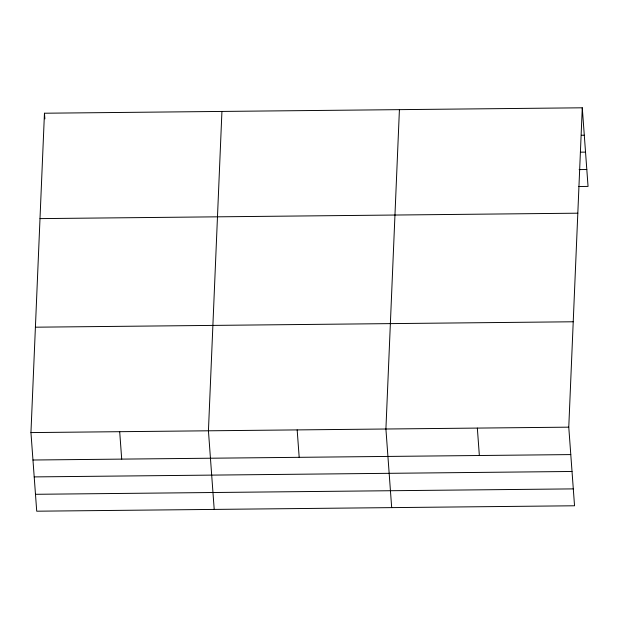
<?xml version="1.0" encoding="UTF-8"?>
<svg xmlns="http://www.w3.org/2000/svg" width="619" height="619" viewBox="0 0 619 619"><rect width="100%" height="100%" fill="white"/><g stroke="black" fill="none" stroke-linecap="round" stroke-linejoin="round"><path stroke-width="0.93" d="M582.278 107.799L568.768 427.164L574.54 505.777L36.722 511.201L30.95 432.588L44.46 113.223L582.278 107.799L588.05 186.412L578.425 186.512M221.935 111.435L208.433 430.793L214.205 509.406M399.417 109.648L385.908 429.006L391.68 507.619M581.403 135.252L584.29 135.221M580.723 152.166L585.528 152.119M579.113 169.598L586.812 169.521M40.003 218.615L577.821 213.191M35.407 327.196L573.225 321.772M30.95 432.588L568.768 427.164M32.962 460.01L570.78 454.586M34.207 476.901L572.026 471.477M35.484 494.302L573.302 488.886M477.342 428.085L479.354 455.507M297.166 429.903L299.186 457.325M119.691 431.691L121.703 459.112M44.46 113.223L44.878 118.894"/></g></svg>
